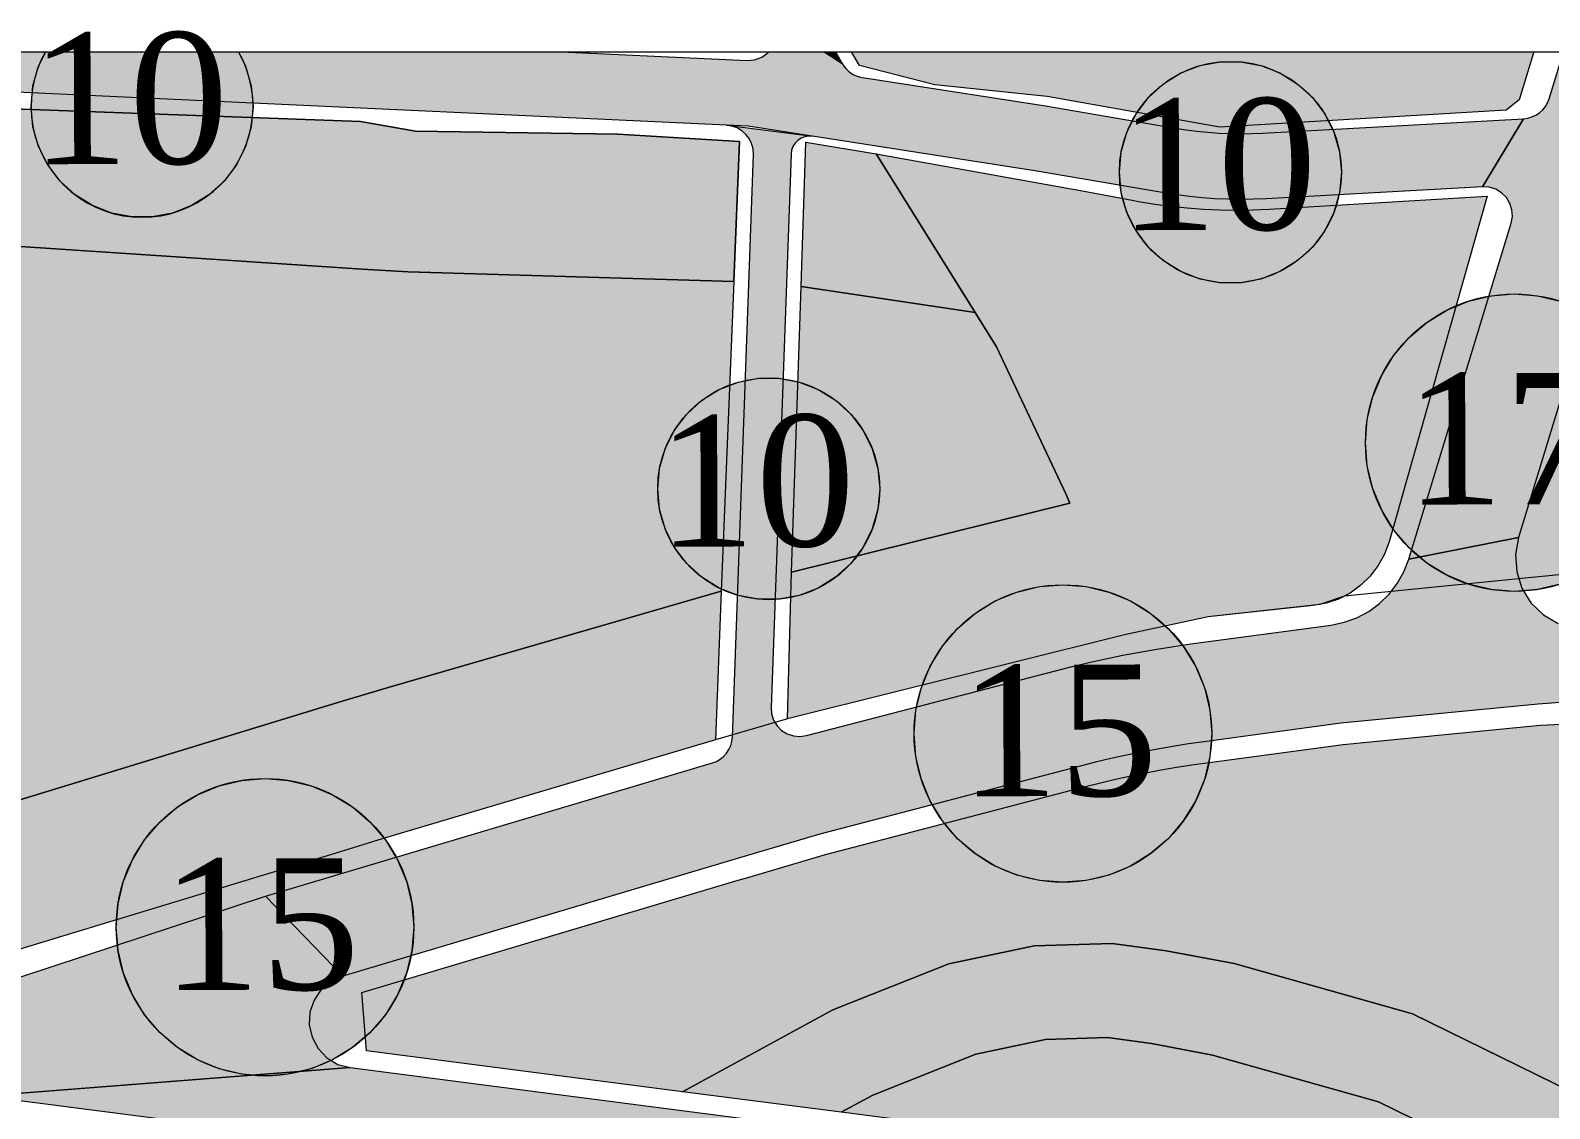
# Model space of a CAD drawing. Header units: metres. Extents: x 575893 to 576670, y 4390673 to 4391275.
# Drawn here: x 576202.7 to 576364.3, y 4391160.1 to 4391274.9 of the extents above; entities that cross this region are included whole.
import ezdxf

# ---------------------------------------------------------------- set-up
doc = ezdxf.new("R2010")
doc.units = ezdxf.units.M
for name, color, linetype, lineweight in [('PL_KONUT_MEV_ORTA', 33, 'Continuous', 0), ('PL_KONUT_TICARET', 33, 'Continuous', 0), ('PL_PARK', 97, 'Continuous', 0), ('PL_SU_YUZEYI', 151, 'Continuous', 0), ('PL_YOL', 18, 'Continuous', 0), ('RULO', 4, 'Continuous', 0), ('SM_ALTI', 254, 'Continuous', 0), ('SM_YOL_YAZI', 18, 'Continuous', 5), ('SNR_DUZENLENECEK', 152, 'Continuous', 0)]:
    doc.layers.add(name, color=color, linetype=linetype, lineweight=lineweight)
doc.styles.get("Standard").update_dxf_attribs({"font": 'times.ttf'})

msp = doc.modelspace()

# ---------------------------------------------------------------- hatches: boundary and pattern name
at = {"layer": 'PL_KONUT_MEV_ORTA'}
for points in [[(576195.05, 4391252.25), (576200.51, 4391251.95), (576237.98, 4391249.48), (576242.88, 4391249.19), (576277.5, 4391248.15), (576276.17, 4391215.19), (576240.99, 4391205.04), (576235.4, 4391203.37), (576198.38, 4391192.03), (576199.01, 4391209.06), (576199.11, 4391224.04), (576199.73, 4391229.45), (576172.95, 4391229.34), (576152.76, 4391228.88), (576152.98, 4391223.3), (576153.34, 4391203.56), (576154.15, 4391189.39), (576154.27, 4391178.25), (576138.62, 4391176.36), (576129.35, 4391185.34), (576097.95, 4391191.8), (576097.91, 4391193.15), (576066.61, 4391202.97), (576050.26, 4391207.14), (576053.05, 4391212.29), (576057.08, 4391218.26), (576060.32, 4391227.89), (576060.21, 4391230.68), (576108.67, 4391243.82), (576134.26, 4391254.63)], [(576303.19, 4391244.87), (576305.47, 4391241.21), (576312.87, 4391225.48), (576313.25, 4391224.56), (576283.66, 4391217.23), (576284.67, 4391247.62)]]:
    msp.add_hatch(color=256, dxfattribs=at).paths.add_polyline_path(points)
at = {"layer": 'PL_KONUT_TICARET'}
for points in [[(576361.08, 4391267.5), (576359.68, 4391266.4), (576329.22, 4391264.58), (576310.84, 4391267.86), (576298.92, 4391269.11), (576290.9, 4391271.14), (576290.05, 4391272.62), (576362.64, 4391272.62)], [(576195.42, 4391267.23), (576200.83, 4391266.55), (576237.81, 4391265.19), (576243.64, 4391264.17), (576265.16, 4391263.86), (576278.11, 4391263.06), (576277.5, 4391248.15), (576242.88, 4391249.19), (576237.98, 4391249.48), (576200.51, 4391251.95), (576195.05, 4391252.25), (576134.26, 4391254.63), (576131.13, 4391268.43), (576132.75, 4391269.48), (576135.77, 4391269.84)], [(576292.67, 4391261.76), (576303.19, 4391244.87), (576284.67, 4391247.62), (576285.18, 4391263)], [(576314.78, 4391257.77), (576319.9, 4391256.82), (576320.58, 4391256.69), (576322.3, 4391256.41), (576324.03, 4391256.18), (576325.76, 4391256), (576327.5, 4391255.88), (576329.24, 4391255.8), (576330.98, 4391255.77), (576332.72, 4391255.8), (576334.47, 4391255.88), (576357.67, 4391257.26), (576347.23, 4391220.47), (576346.75, 4391219.15), (576346.08, 4391217.93), (576345.23, 4391216.81), (576344.23, 4391215.83), (576343.1, 4391215.01), (576341.86, 4391214.37), (576340.54, 4391213.92), (576339.16, 4391213.67), (576327.97, 4391212.47), (576319.07, 4391210.55), (576283.21, 4391201.61), (576283.66, 4391217.23), (576313.25, 4391224.56), (576312.87, 4391225.48), (576305.47, 4391241.21), (576303.19, 4391244.87), (576292.67, 4391261.76)], [(576275.58, 4391199.37), (576240.1, 4391188.83), (576235.54, 4391187.44), (576197.78, 4391175.95), (576192.42, 4391174.39), (576169.86, 4391167.86), (576168.99, 4391174.47), (576186.47, 4391180.84), (576186.01, 4391185.65), (576192.73, 4391187.89), (576198.38, 4391192.03), (576235.4, 4391203.37), (576240.99, 4391205.04), (576276.17, 4391215.19)]]:
    msp.add_hatch(color=256, dxfattribs=at).paths.add_polyline_path(points)
at = {"layer": 'PL_PARK'}
for points in [[(576386.94, 4391171.08), (576390.48, 4391165.05), (576410.92, 4391152.29), (576432.56, 4391145.11), (576441.32, 4391145.49), (576453.22, 4391146.04), (576464.55, 4391146.54), (576472.33, 4391147.03), (576477.32, 4391147.34), (576479.39, 4391147.48), (576490.19, 4391147.93), (576495.49, 4391148.23), (576495.88, 4391141.5), (576497.02, 4391138.17), (576494.01, 4391136.12), (576490.17, 4391132.97), (576471.49, 4391116.29), (576468.95, 4391116.57), (576453.57, 4391119.57), (576447.27, 4391121.74), (576438.75, 4391125), (576417.88, 4391132.99), (576411.49, 4391136.93), (576396.29, 4391146.01), (576378.01, 4391156.33), (576349.71, 4391170.22), (576330.75, 4391175.58), (576323.53, 4391176.94), (576317.76, 4391177.71), (576309.48, 4391177.44), (576300.38, 4391175.54), (576288.05, 4391170.64), (576272.06, 4391161.93), (576238.42, 4391166.28), (576237.92, 4391172.49), (576277.73, 4391184.36), (576279.02, 4391184.74), (576287.27, 4391187.19), (576314.95, 4391194.41), (576316.54, 4391194.81), (576318.14, 4391195.19), (576319.75, 4391195.54), (576321.36, 4391195.88), (576322.98, 4391196.18), (576324.6, 4391196.46), (576326.23, 4391196.72), (576327.86, 4391196.95), (576342.35, 4391198.9), (576363.31, 4391200.95), (576377.93, 4391201.61), (576384.92, 4391201.92)], [(576321.94, 4391167.07), (576328.45, 4391165.83), (576346.12, 4391160.84), (576369.62, 4391149.31), (576388.76, 4391138.78), (576396.41, 4391134.47), (576412.64, 4391124.47), (576435.18, 4391115.65), (576443.85, 4391112.34), (576450.97, 4391109.89), (576461.94, 4391107.75), (576461.65, 4391107.5), (576460.5, 4391106.54), (576459.28, 4391105.65), (576458, 4391104.86), (576456.67, 4391104.15), (576455.3, 4391103.53), (576453.89, 4391103.01), (576452.44, 4391102.59), (576450.97, 4391102.27), (576450.72, 4391102.22), (576448.9, 4391101.99), (576447.08, 4391101.91), (576445.25, 4391101.98), (576443.44, 4391102.2), (576441.65, 4391102.57), (576439.89, 4391103.08), (576438.19, 4391103.75), (576436.55, 4391104.55), (576367.93, 4391142.35), (576363.67, 4391144.57), (576359.31, 4391146.58), (576354.86, 4391148.39), (576350.33, 4391149.99), (576345.73, 4391151.38), (576341.07, 4391152.55), (576336.37, 4391153.49), (576331.62, 4391154.22), (576288.95, 4391159.74), (576292.31, 4391161.57), (576303.27, 4391165.93), (576310.67, 4391167.48), (576317.26, 4391167.69)]]:
    msp.add_hatch(color=256, dxfattribs=at).paths.add_polyline_path(points)
at = {"layer": 'PL_SU_YUZEYI'}
msp.add_hatch(color=256, dxfattribs=at).paths.add_polyline_path([(576323.53, 4391176.94), (576330.75, 4391175.58), (576349.71, 4391170.22), (576378.01, 4391156.33), (576396.29, 4391146.01), (576411.49, 4391136.93), (576417.88, 4391132.99), (576438.75, 4391125), (576447.27, 4391121.74), (576453.57, 4391119.57), (576468.95, 4391116.57), (576471.49, 4391116.29), (576461.94, 4391107.75), (576450.97, 4391109.89), (576443.85, 4391112.34), (576435.18, 4391115.65), (576412.64, 4391124.47), (576396.41, 4391134.47), (576388.76, 4391138.78), (576369.62, 4391149.31), (576346.12, 4391160.84), (576328.45, 4391165.83), (576321.94, 4391167.07), (576317.26, 4391167.69), (576310.67, 4391167.48), (576303.27, 4391165.93), (576292.31, 4391161.57), (576288.95, 4391159.74), (576272.06, 4391161.93), (576288.05, 4391170.64), (576300.38, 4391175.54), (576309.48, 4391177.44), (576317.76, 4391177.71)])
at = {"layer": 'PL_YOL'}
for points in [[(576289.04, 4391271.37), (576289.22, 4391271.08), (576289.44, 4391270.82), (576289.68, 4391270.59), (576289.94, 4391270.38), (576290.23, 4391270.21), (576290.54, 4391270.07), (576290.86, 4391269.96), (576291.19, 4391269.89), (576310.67, 4391266.87), (576324.49, 4391264.5), (576325.64, 4391264.32), (576326.79, 4391264.17), (576327.95, 4391264.05), (576329.11, 4391263.97), (576330.28, 4391263.92), (576331.44, 4391263.9), (576332.61, 4391263.92), (576333.77, 4391263.96), (576361.55, 4391265.49), (576357.19, 4391258.24), (576334.15, 4391256.97), (576332.79, 4391256.92), (576331.43, 4391256.9), (576330.07, 4391256.92), (576328.71, 4391256.98), (576327.35, 4391257.08), (576326, 4391257.21), (576324.65, 4391257.39), (576323.3, 4391257.6), (576309.54, 4391259.96), (576279.04, 4391264.69), (576139.33, 4391271.18), (576137.16, 4391271.2), (576134.99, 4391271.07), (576132.83, 4391270.79), (576130.7, 4391270.35), (576128.61, 4391269.77), (576126.56, 4391269.03), (576124.57, 4391268.16), (576122.65, 4391267.14), (576116.1, 4391263.38), (576115.63, 4391263.12), (576115.15, 4391262.87), (576114.66, 4391262.64), (576114.16, 4391262.42), (576113.66, 4391262.22), (576113.15, 4391262.04), (576112.64, 4391261.87), (576112.12, 4391261.72), (576064.61, 4391248.73), (576062.14, 4391248.04), (576059.69, 4391247.33), (576057.23, 4391246.59), (576054.79, 4391245.82), (576052.36, 4391245.03), (576049.93, 4391244.22), (576047.51, 4391243.38), (576045.1, 4391242.51), (576016.55, 4391232.09), (576012.81, 4391230.94), (576008.97, 4391230.18), (576005.07, 4391229.82), (576001.16, 4391229.86), (575996.18, 4391230.42), (575995.69, 4391230.44), (575995.21, 4391230.38), (575994.74, 4391230.24), (575994.3, 4391230.02), (575993.91, 4391229.74), (575993.56, 4391229.4), (575993.28, 4391229), (575993.06, 4391228.57), (575986.4, 4391230.78), (575986.56, 4391231.31), (575986.62, 4391231.87), (575986.58, 4391232.42), (575986.43, 4391232.95), (575986.19, 4391233.45), (575985.86, 4391233.9), (575985.46, 4391234.28), (575984.99, 4391234.58), (575989.36, 4391240.2), (575992.27, 4391238.89), (575995.3, 4391237.89), (575998.42, 4391237.2), (576001.59, 4391236.84), (576004.78, 4391236.81), (576007.96, 4391237.1), (576011.09, 4391237.73), (576014.15, 4391238.66), (576042.7, 4391249.09), (576045.18, 4391249.98), (576047.67, 4391250.84), (576050.16, 4391251.68), (576052.67, 4391252.49), (576055.18, 4391253.28), (576057.7, 4391254.04), (576060.23, 4391254.77), (576062.76, 4391255.48), (576110.27, 4391268.47), (576110.58, 4391268.56), (576110.88, 4391268.66), (576111.18, 4391268.77), (576111.48, 4391268.89), (576111.77, 4391269.01), (576112.05, 4391269.15), (576112.34, 4391269.3), (576112.62, 4391269.45), (576118.14, 4391272.62), (576259.14, 4391272.62), (576278.93, 4391271.7), (576279.73, 4391271.77), (576280.48, 4391272.05), (576281.13, 4391272.51), (576281.21, 4391272.62), (576287.12, 4391272.62)], [(576289.04, 4391271.37), (576287.12, 4391272.62), (576288.32, 4391272.62)], [(576375.75, 4391269.3), (576361, 4391220.91), (576349.32, 4391218.61), (576360.22, 4391254.37), (576360.35, 4391255.08), (576360.3, 4391255.79), (576360.09, 4391256.48), (576359.71, 4391257.09), (576359.2, 4391257.6), (576358.59, 4391257.98), (576357.9, 4391258.19), (576357.19, 4391258.24), (576361.55, 4391265.49), (576362.01, 4391265.55), (576362.44, 4391265.68), (576362.86, 4391265.87), (576363.24, 4391266.12), (576363.58, 4391266.43), (576363.86, 4391266.79), (576364.09, 4391267.18), (576364.26, 4391267.61), (576365.71, 4391272.38), (576365.79, 4391272.62), (576376.77, 4391272.62)], [(576285.9, 4391263.63), (576285.48, 4391263.65), (576285.07, 4391263.58), (576284.67, 4391263.42), (576284.32, 4391263.19), (576284.03, 4391262.89), (576283.8, 4391262.53), (576283.66, 4391262.14), (576283.6, 4391261.72), (576281.48, 4391202.84), (576281.54, 4391202.15), (576281.75, 4391201.49), (576282.12, 4391200.89), (576282.6, 4391200.39), (576283.19, 4391200.02), (576283.85, 4391199.8), (576284.55, 4391199.74), (576285.24, 4391199.83), (576311.73, 4391206.74), (576313.51, 4391207.2), (576315.3, 4391207.62), (576317.1, 4391208.02), (576318.9, 4391208.38), (576320.71, 4391208.73), (576322.52, 4391209.04), (576324.33, 4391209.33), (576326.15, 4391209.59), (576341.07, 4391211.6), (576342.47, 4391211.89), (576343.81, 4391212.37), (576345.07, 4391213.05), (576346.22, 4391213.89), (576347.24, 4391214.89), (576348.11, 4391216.03), (576348.81, 4391217.28), (576349.32, 4391218.61), (576361, 4391220.91), (576360.68, 4391219.11), (576360.81, 4391217.27), (576361.37, 4391215.53), (576362.33, 4391213.97), (576363.65, 4391212.68), (576365.23, 4391211.75), (576366.99, 4391211.23), (576368.82, 4391211.14), (576423.88, 4391215.27), (576424.67, 4391207.8), (576363.09, 4391203.19), (576342.09, 4391201.14), (576327.56, 4391199.18), (576325.89, 4391198.94), (576324.23, 4391198.68), (576322.58, 4391198.39), (576320.93, 4391198.08), (576319.28, 4391197.75), (576317.64, 4391197.38), (576316.01, 4391197), (576314.38, 4391196.58), (576286.67, 4391189.35), (576278.38, 4391186.9), (576235.9, 4391174.24), (576227.68, 4391182.74), (576275.23, 4391196.92), (576275.66, 4391197.08), (576276.06, 4391197.32), (576276.43, 4391197.61), (576276.74, 4391197.96), (576277, 4391198.35), (576277.19, 4391198.77), (576277.31, 4391199.22), (576277.37, 4391199.68), (576279.6, 4391261.69), (576279.56, 4391262.28), (576279.41, 4391262.84), (576279.16, 4391263.37), (576278.8, 4391263.83), (576278.37, 4391264.22), (576277.87, 4391264.52), (576277.31, 4391264.71), (576276.74, 4391264.8)], [(576285.9, 4391263.63), (576285.48, 4391263.65), (576285.07, 4391263.58), (576284.67, 4391263.42), (576284.32, 4391263.19), (576284.03, 4391262.89), (576283.8, 4391262.53), (576283.66, 4391262.14), (576283.6, 4391261.72), (576281.48, 4391202.84), (576281.54, 4391202.15), (576281.75, 4391201.49), (576282.12, 4391200.89), (576282.6, 4391200.39), (576283.19, 4391200.02), (576283.85, 4391199.8), (576284.55, 4391199.74), (576285.24, 4391199.83), (576311.73, 4391206.74), (576313.51, 4391207.2), (576315.3, 4391207.62), (576317.1, 4391208.02), (576318.9, 4391208.38), (576320.71, 4391208.73), (576322.52, 4391209.04), (576324.33, 4391209.33), (576326.15, 4391209.59), (576341.07, 4391211.6), (576342.47, 4391211.89), (576343.81, 4391212.37), (576345.07, 4391213.05), (576346.22, 4391213.89), (576347.24, 4391214.89), (576348.11, 4391216.03), (576348.81, 4391217.28), (576349.32, 4391218.61), (576361, 4391220.91), (576360.68, 4391219.11), (576360.81, 4391217.27), (576361.37, 4391215.53), (576362.33, 4391213.97), (576363.65, 4391212.68), (576365.23, 4391211.75), (576366.99, 4391211.23), (576368.82, 4391211.14), (576423.88, 4391215.27), (576424.67, 4391207.8), (576363.09, 4391203.19), (576342.09, 4391201.14), (576327.56, 4391199.18), (576325.89, 4391198.94), (576324.23, 4391198.68), (576322.58, 4391198.39), (576320.93, 4391198.08), (576319.28, 4391197.75), (576317.64, 4391197.38), (576316.01, 4391197), (576314.38, 4391196.58), (576286.67, 4391189.35), (576278.38, 4391186.9), (576235.9, 4391174.24), (576227.68, 4391182.74), (576275.23, 4391196.92), (576275.66, 4391197.08), (576276.06, 4391197.32), (576276.43, 4391197.61), (576276.74, 4391197.96), (576277, 4391198.35), (576277.19, 4391198.77), (576277.31, 4391199.22), (576277.37, 4391199.68), (576279.6, 4391261.69), (576279.56, 4391262.28), (576279.41, 4391262.84), (576279.16, 4391263.37), (576278.8, 4391263.83), (576278.37, 4391264.22), (576277.87, 4391264.52), (576277.31, 4391264.71), (576276.74, 4391264.8)], [(576235.9, 4391174.24), (576234.66, 4391173.67), (576233.62, 4391172.8), (576232.86, 4391171.68), (576232.42, 4391170.4), (576232.35, 4391169.04), (576232.64, 4391167.72), (576233.28, 4391166.52), (576234.21, 4391165.54), (576235.38, 4391164.84), (576236.69, 4391164.49), (576197.62, 4391161.47), (576196.84, 4391161.55), (576196.06, 4391161.59), (576195.27, 4391161.59), (576194.49, 4391161.55), (576193.71, 4391161.46), (576192.93, 4391161.34), (576192.17, 4391161.18), (576191.41, 4391160.97), (576189.99, 4391160.55), (576198.51, 4391173.13), (576227.68, 4391182.74)], [(576331.36, 4391152.24), (576330.94, 4391140.7), (576328.55, 4391140.93), (576326.14, 4391141.02), (576323.74, 4391140.97), (576321.34, 4391140.76), (576318.96, 4391140.41), (576316.6, 4391139.92), (576314.28, 4391139.29), (576312.01, 4391138.51), (576314, 4391145.45), (576314.13, 4391145.5), (576314.23, 4391145.59), (576314.31, 4391145.7), (576314.36, 4391145.83), (576314.37, 4391145.96), (576314.34, 4391146.1), (576314.28, 4391146.22), (576314.18, 4391146.32), (576314.07, 4391146.39), (576313.93, 4391146.43), (576197.94, 4391161.43), (576199.8, 4391161.64), (576236.69, 4391164.49)]]:
    msp.add_hatch(color=256, dxfattribs=at).paths.add_polyline_path(points)
at = {"layer": 'SM_ALTI'}
for points in [[(576225.57, 4391271.07), (576226.16, 4391268.98), (576226.36, 4391266.81), (576226.16, 4391264.64), (576225.57, 4391262.54), (576224.59, 4391260.59), (576223.28, 4391258.85), (576221.67, 4391257.38), (576219.82, 4391256.24), (576217.79, 4391255.45), (576215.64, 4391255.05), (576213.46, 4391255.05), (576211.32, 4391255.45), (576209.29, 4391256.24), (576207.44, 4391257.38), (576205.83, 4391258.85), (576204.51, 4391260.59), (576203.54, 4391262.54), (576202.94, 4391264.64), (576202.74, 4391266.81), (576202.94, 4391268.98), (576203.54, 4391271.07), (576204.31, 4391272.62), (576224.8, 4391272.62)], [(576333.59, 4391271.15), (576335.62, 4391270.36), (576337.47, 4391269.21), (576339.08, 4391267.75), (576340.39, 4391266.01), (576341.37, 4391264.06), (576341.96, 4391261.96), (576342.16, 4391259.79), (576341.96, 4391257.62), (576341.37, 4391255.52), (576340.39, 4391253.57), (576339.08, 4391251.83), (576337.47, 4391250.37), (576335.62, 4391249.22), (576333.59, 4391248.43), (576331.44, 4391248.03), (576329.26, 4391248.03), (576327.12, 4391248.43), (576325.09, 4391249.22), (576323.24, 4391250.37), (576321.63, 4391251.83), (576320.31, 4391253.57), (576319.34, 4391255.52), (576318.74, 4391257.62), (576318.54, 4391259.79), (576318.74, 4391261.96), (576319.34, 4391264.06), (576320.31, 4391266.01), (576321.63, 4391267.75), (576323.24, 4391269.21), (576325.09, 4391270.36), (576327.12, 4391271.15), (576329.26, 4391271.55), (576331.44, 4391271.55)], [(576363.04, 4391246.65), (576365.45, 4391246.07), (576367.75, 4391245.12), (576369.87, 4391243.82), (576371.76, 4391242.21), (576373.37, 4391240.32), (576374.67, 4391238.2), (576375.62, 4391235.9), (576376.2, 4391233.49), (576376.39, 4391231.01), (576376.2, 4391228.53), (576375.62, 4391226.12), (576374.67, 4391223.82), (576373.37, 4391221.7), (576371.76, 4391219.81), (576369.87, 4391218.2), (576367.75, 4391216.9), (576365.45, 4391215.95), (576363.04, 4391215.37), (576360.56, 4391215.18), (576358.08, 4391215.37), (576355.67, 4391215.95), (576353.37, 4391216.9), (576351.25, 4391218.2), (576349.36, 4391219.81), (576347.75, 4391221.7), (576346.45, 4391223.82), (576345.5, 4391226.12), (576344.92, 4391228.53), (576344.73, 4391231.01), (576344.92, 4391233.49), (576345.5, 4391235.9), (576346.45, 4391238.2), (576347.75, 4391240.32), (576349.36, 4391242.21), (576351.25, 4391243.82), (576353.37, 4391245.12), (576355.67, 4391246.07), (576358.08, 4391246.65), (576360.56, 4391246.84)], [(576284.46, 4391237.46), (576286.49, 4391236.68), (576288.34, 4391235.53), (576289.95, 4391234.06), (576291.27, 4391232.32), (576292.24, 4391230.37), (576292.83, 4391228.27), (576293.04, 4391226.1), (576292.83, 4391223.93), (576292.24, 4391221.84), (576291.27, 4391219.89), (576289.95, 4391218.15), (576288.34, 4391216.68), (576286.49, 4391215.53), (576284.46, 4391214.74), (576282.32, 4391214.34), (576280.14, 4391214.34), (576277.99, 4391214.74), (576275.96, 4391215.53), (576274.11, 4391216.68), (576272.5, 4391218.15), (576271.18, 4391219.89), (576270.21, 4391221.84), (576269.62, 4391223.93), (576269.42, 4391226.1), (576269.62, 4391228.27), (576270.21, 4391230.37), (576271.18, 4391232.32), (576272.5, 4391234.06), (576274.11, 4391235.53), (576275.96, 4391236.68), (576277.99, 4391237.46), (576280.14, 4391237.86), (576282.32, 4391237.86)], [(576315, 4391215.69), (576317.42, 4391215.11), (576319.72, 4391214.16), (576321.83, 4391212.86), (576323.72, 4391211.25), (576325.34, 4391209.36), (576326.64, 4391207.24), (576327.59, 4391204.94), (576328.17, 4391202.53), (576328.36, 4391200.05), (576328.17, 4391197.58), (576327.59, 4391195.16), (576326.64, 4391192.86), (576325.34, 4391190.75), (576323.72, 4391188.86), (576321.83, 4391187.24), (576319.72, 4391185.94), (576317.42, 4391184.99), (576315, 4391184.41), (576312.53, 4391184.22), (576310.05, 4391184.41), (576307.63, 4391184.99), (576305.34, 4391185.94), (576303.22, 4391187.24), (576301.33, 4391188.86), (576299.72, 4391190.75), (576298.42, 4391192.86), (576297.47, 4391195.16), (576296.89, 4391197.58), (576296.69, 4391200.05), (576296.89, 4391202.53), (576297.47, 4391204.94), (576298.42, 4391207.24), (576299.72, 4391209.36), (576301.33, 4391211.25), (576303.22, 4391212.86), (576305.34, 4391214.16), (576307.63, 4391215.11), (576310.05, 4391215.69), (576312.53, 4391215.89)], [(576230.11, 4391195.07), (576232.53, 4391194.49), (576234.82, 4391193.54), (576236.94, 4391192.25), (576238.83, 4391190.63), (576240.45, 4391188.74), (576241.74, 4391186.62), (576242.69, 4391184.33), (576243.27, 4391181.91), (576243.47, 4391179.44), (576243.27, 4391176.96), (576242.69, 4391174.54), (576241.74, 4391172.25), (576240.45, 4391170.13), (576238.83, 4391168.24), (576236.94, 4391166.63), (576234.82, 4391165.33), (576232.53, 4391164.38), (576230.11, 4391163.8), (576227.64, 4391163.6), (576225.16, 4391163.8), (576222.74, 4391164.38), (576220.45, 4391165.33), (576218.33, 4391166.63), (576216.44, 4391168.24), (576214.83, 4391170.13), (576213.53, 4391172.25), (576212.58, 4391174.54), (576212, 4391176.96), (576211.8, 4391179.44), (576212, 4391181.91), (576212.58, 4391184.33), (576213.53, 4391186.62), (576214.83, 4391188.74), (576216.44, 4391190.63), (576218.33, 4391192.25), (576220.45, 4391193.54), (576222.74, 4391194.49), (576225.16, 4391195.07), (576227.64, 4391195.27)]]:
    msp.add_hatch(color=256, dxfattribs=at).paths.add_polyline_path(points)

# ---------------------------------------------------------------- linework, layer by layer
at = {"layer": 'PL_KONUT_MEV_ORTA'}
msp.add_polyline3d([(576200.51, 4391251.95, 0), (576237.98, 4391249.48, 0), (576242.88, 4391249.19, 0), (576277.5, 4391248.15, 0), (576276.17, 4391215.19, 0), (576240.99, 4391205.04, 0), (576235.4, 4391203.37, 0), (576198.38, 4391192.03, 0)], dxfattribs=at)
msp.add_polyline3d([(576303.19, 4391244.87, 0), (576305.47, 4391241.21, 0), (576312.87, 4391225.48, 0), (576313.25, 4391224.56, 0), (576283.66, 4391217.23, 0), (576284.67, 4391247.62, 0), (576303.19, 4391244.87, 0)], close=True, dxfattribs=at)
at = {"layer": 'PL_KONUT_TICARET'}
for p, q in [((576237.81, 4391265.19), (576200.83, 4391266.55)), ((576243.64, 4391264.17), (576237.81, 4391265.19)), ((576265.16, 4391263.86), (576243.64, 4391264.17)), ((576278.11, 4391263.06), (576265.16, 4391263.86)), ((576277.5, 4391248.15), (576278.11, 4391263.06)), ((576200.51, 4391251.95), (576237.98, 4391249.48)), ((576237.98, 4391249.48), (576242.88, 4391249.19)), ((576242.88, 4391249.19), (576277.5, 4391248.15))]:
    msp.add_line(p, q, dxfattribs=at)
for points in [[(576361.08, 4391267.5, 0), (576359.68, 4391266.4, 0), (576329.22, 4391264.58, 0), (576310.84, 4391267.86, 0), (576298.92, 4391269.11, 0), (576290.9, 4391271.14, 0), (576290.05, 4391272.62, 0), (576362.64, 4391272.62, 0), (576361.08, 4391267.5, 0)], [(576195.42, 4391267.23, 0), (576200.83, 4391266.55, 0), (576237.81, 4391265.19, 0), (576243.64, 4391264.17, 0), (576265.16, 4391263.86, 0), (576278.11, 4391263.06, 0), (576277.5, 4391248.15, 0), (576242.88, 4391249.19, 0), (576237.98, 4391249.48, 0), (576200.51, 4391251.95, 0), (576195.05, 4391252.25, 0), (576134.26, 4391254.63, 0), (576131.13, 4391268.43, 0), (576132.75, 4391269.48, 0), (576135.77, 4391269.84, 0), (576195.42, 4391267.23, 0)], [(576292.67, 4391261.76, 0), (576303.19, 4391244.87, 0), (576284.67, 4391247.62, 0), (576285.18, 4391263, 0), (576292.67, 4391261.76, 0)], [(576314.78, 4391257.77, 0), (576319.9, 4391256.82, 0), (576320.58, 4391256.69, 0), (576322.3, 4391256.41, 0), (576324.03, 4391256.18, 0), (576325.76, 4391256, 0), (576327.5, 4391255.88, 0), (576329.24, 4391255.8, 0), (576330.98, 4391255.77, 0), (576332.72, 4391255.8, 0), (576334.47, 4391255.88, 0), (576357.67, 4391257.26, 0), (576347.23, 4391220.47, 0), (576346.75, 4391219.15, 0), (576346.08, 4391217.93, 0), (576345.23, 4391216.81, 0), (576344.23, 4391215.83, 0), (576343.1, 4391215.01, 0), (576341.86, 4391214.37, 0), (576340.54, 4391213.92, 0), (576339.16, 4391213.67, 0), (576327.97, 4391212.47, 0), (576319.07, 4391210.55, 0), (576283.21, 4391201.61, 0), (576283.66, 4391217.23, 0), (576313.25, 4391224.56, 0), (576312.87, 4391225.48, 0), (576305.47, 4391241.21, 0), (576303.19, 4391244.87, 0), (576292.67, 4391261.76, 0), (576314.78, 4391257.77, 0)], [(576275.58, 4391199.37, 0), (576240.1, 4391188.83, 0), (576235.54, 4391187.44, 0), (576197.78, 4391175.95, 0), (576192.42, 4391174.39, 0), (576169.86, 4391167.86, 0), (576168.99, 4391174.47, 0), (576186.47, 4391180.84, 0), (576186.01, 4391185.65, 0), (576192.73, 4391187.89, 0), (576198.38, 4391192.03, 0), (576235.4, 4391203.37, 0), (576240.99, 4391205.04, 0), (576276.17, 4391215.19, 0), (576275.58, 4391199.37, 0)]]:
    msp.add_polyline3d(points, close=True, dxfattribs=at)
at = {"layer": 'PL_PARK'}
for points in [[(576378.01, 4391156.33, 0), (576349.71, 4391170.22, 0), (576330.75, 4391175.58, 0), (576323.53, 4391176.94, 0), (576317.76, 4391177.71, 0), (576309.48, 4391177.44, 0), (576300.38, 4391175.54, 0), (576288.05, 4391170.64, 0), (576272.06, 4391161.93, 0), (576238.42, 4391166.28, 0), (576237.92, 4391172.49, 0), (576277.73, 4391184.36, 0), (576279.02, 4391184.74, 0), (576287.27, 4391187.19, 0), (576314.95, 4391194.41, 0), (576316.54, 4391194.81, 0), (576318.14, 4391195.19, 0), (576319.75, 4391195.54, 0), (576321.36, 4391195.88, 0), (576322.98, 4391196.18, 0), (576324.6, 4391196.46, 0), (576326.23, 4391196.72, 0), (576327.86, 4391196.95, 0), (576342.35, 4391198.9, 0), (576363.31, 4391200.95, 0), (576377.93, 4391201.61, 0)], [(576367.93, 4391142.35, 0), (576363.67, 4391144.57, 0), (576359.31, 4391146.58, 0), (576354.86, 4391148.39, 0), (576350.33, 4391149.99, 0), (576345.73, 4391151.38, 0), (576341.07, 4391152.55, 0), (576336.37, 4391153.49, 0), (576331.62, 4391154.22, 0), (576288.95, 4391159.74, 0), (576292.31, 4391161.57, 0), (576303.27, 4391165.93, 0), (576310.67, 4391167.48, 0), (576317.26, 4391167.69, 0), (576321.94, 4391167.07, 0), (576321.94, 4391167.07, 0), (576328.45, 4391165.83, 0), (576346.12, 4391160.84, 0), (576369.62, 4391149.31, 0)]]:
    msp.add_polyline3d(points, dxfattribs=at)
at = {"layer": 'PL_SU_YUZEYI'}
msp.add_polyline3d([(576369.62, 4391149.31, 0), (576346.12, 4391160.84, 0), (576328.45, 4391165.83, 0), (576321.94, 4391167.07, 0), (576317.26, 4391167.69, 0), (576310.67, 4391167.48, 0), (576303.27, 4391165.93, 0), (576292.31, 4391161.57, 0), (576288.95, 4391159.74, 0), (576272.06, 4391161.93, 0), (576288.05, 4391170.64, 0), (576300.38, 4391175.54, 0), (576309.48, 4391177.44, 0), (576317.76, 4391177.71, 0), (576323.53, 4391176.94, 0), (576323.53, 4391176.94, 0), (576330.75, 4391175.58, 0), (576349.71, 4391170.22, 0), (576378.01, 4391156.33, 0)], dxfattribs=at)
at = {"layer": 'PL_YOL'}
for points in [[(576118.14, 4391272.62, 0), (576259.14, 4391272.62, 0), (576278.93, 4391271.7, 0), (576279.73, 4391271.77, 0), (576280.48, 4391272.05, 0), (576281.13, 4391272.51, 0), (576281.21, 4391272.62, 0), (576287.12, 4391272.62, 0), (576289.04, 4391271.37, 0), (576289.04, 4391271.37, 0), (576289.22, 4391271.08, 0), (576289.44, 4391270.82, 0), (576289.68, 4391270.59, 0), (576289.94, 4391270.38, 0), (576290.23, 4391270.21, 0), (576290.54, 4391270.07, 0), (576290.86, 4391269.96, 0), (576291.19, 4391269.89, 0), (576310.67, 4391266.87, 0), (576324.49, 4391264.5, 0), (576325.64, 4391264.32, 0), (576326.79, 4391264.17, 0), (576327.95, 4391264.05, 0), (576329.11, 4391263.97, 0), (576330.28, 4391263.92, 0), (576331.44, 4391263.9, 0), (576332.61, 4391263.92, 0), (576333.77, 4391263.96, 0), (576361.55, 4391265.49, 0), (576357.19, 4391258.24, 0), (576334.15, 4391256.97, 0), (576332.79, 4391256.92, 0), (576331.43, 4391256.9, 0), (576330.07, 4391256.92, 0), (576328.71, 4391256.98, 0), (576327.35, 4391257.08, 0), (576326, 4391257.21, 0), (576324.65, 4391257.39, 0), (576323.3, 4391257.6, 0), (576309.54, 4391259.96, 0), (576279.04, 4391264.69, 0), (576139.33, 4391271.18, 0)], [(576375.75, 4391269.3, 0), (576361, 4391220.91, 0), (576349.32, 4391218.61, 0), (576360.22, 4391254.37, 0), (576360.35, 4391255.08, 0), (576360.3, 4391255.79, 0), (576360.09, 4391256.48, 0), (576359.71, 4391257.09, 0), (576359.2, 4391257.6, 0), (576358.59, 4391257.98, 0), (576357.9, 4391258.19, 0), (576357.19, 4391258.24, 0), (576361.55, 4391265.49, 0), (576362.01, 4391265.55, 0), (576362.44, 4391265.68, 0), (576362.86, 4391265.87, 0), (576363.24, 4391266.12, 0), (576363.58, 4391266.43, 0), (576363.86, 4391266.79, 0), (576364.09, 4391267.18, 0), (576364.26, 4391267.61, 0), (576365.71, 4391272.38, 0)], [(576424.67, 4391207.8, 0), (576363.09, 4391203.19, 0), (576342.09, 4391201.14, 0), (576327.56, 4391199.18, 0), (576325.89, 4391198.94, 0), (576324.23, 4391198.68, 0), (576322.58, 4391198.39, 0), (576320.93, 4391198.08, 0), (576319.28, 4391197.75, 0), (576317.64, 4391197.38, 0), (576316.01, 4391197, 0), (576314.38, 4391196.58, 0), (576286.67, 4391189.35, 0), (576278.38, 4391186.9, 0), (576235.9, 4391174.24, 0), (576227.68, 4391182.74, 0), (576275.23, 4391196.92, 0), (576275.66, 4391197.08, 0), (576276.06, 4391197.32, 0), (576276.43, 4391197.61, 0), (576276.74, 4391197.96, 0), (576277, 4391198.35, 0), (576277.19, 4391198.77, 0), (576277.31, 4391199.22, 0), (576277.37, 4391199.68, 0), (576279.6, 4391261.69, 0), (576279.56, 4391262.28, 0), (576279.41, 4391262.84, 0), (576279.16, 4391263.37, 0), (576278.8, 4391263.83, 0), (576278.37, 4391264.22, 0), (576277.87, 4391264.52, 0), (576277.31, 4391264.71, 0), (576276.74, 4391264.8, 0), (576285.9, 4391263.63, 0), (576285.9, 4391263.63, 0), (576285.48, 4391263.65, 0), (576285.07, 4391263.58, 0), (576284.67, 4391263.42, 0), (576284.32, 4391263.19, 0), (576284.03, 4391262.89, 0), (576283.8, 4391262.53, 0), (576283.66, 4391262.14, 0), (576283.6, 4391261.72, 0), (576281.48, 4391202.84, 0), (576281.54, 4391202.15, 0), (576281.75, 4391201.49, 0), (576282.12, 4391200.89, 0), (576282.6, 4391200.39, 0), (576283.19, 4391200.02, 0), (576283.85, 4391199.8, 0), (576284.55, 4391199.74, 0), (576285.24, 4391199.83, 0), (576311.73, 4391206.74, 0), (576313.51, 4391207.2, 0), (576315.3, 4391207.62, 0), (576317.1, 4391208.02, 0), (576318.9, 4391208.38, 0), (576320.71, 4391208.73, 0), (576322.52, 4391209.04, 0), (576324.33, 4391209.33, 0), (576326.15, 4391209.59, 0), (576341.07, 4391211.6, 0), (576342.47, 4391211.89, 0), (576343.81, 4391212.37, 0), (576345.07, 4391213.05, 0), (576346.22, 4391213.89, 0), (576347.24, 4391214.89, 0), (576348.11, 4391216.03, 0), (576348.81, 4391217.28, 0), (576349.32, 4391218.61, 0), (576361, 4391220.91, 0), (576360.68, 4391219.11, 0), (576360.81, 4391217.27, 0), (576361.37, 4391215.53, 0), (576362.33, 4391213.97, 0), (576363.65, 4391212.68, 0), (576365.23, 4391211.75, 0)], [(576424.67, 4391207.8, 0), (576363.09, 4391203.19, 0), (576342.09, 4391201.14, 0), (576327.56, 4391199.18, 0), (576325.89, 4391198.94, 0), (576324.23, 4391198.68, 0), (576322.58, 4391198.39, 0), (576320.93, 4391198.08, 0), (576319.28, 4391197.75, 0), (576317.64, 4391197.38, 0), (576316.01, 4391197, 0), (576314.38, 4391196.58, 0), (576286.67, 4391189.35, 0), (576278.38, 4391186.9, 0), (576235.9, 4391174.24, 0), (576227.68, 4391182.74, 0), (576275.23, 4391196.92, 0), (576275.66, 4391197.08, 0), (576276.06, 4391197.32, 0), (576276.43, 4391197.61, 0), (576276.74, 4391197.96, 0), (576277, 4391198.35, 0), (576277.19, 4391198.77, 0), (576277.31, 4391199.22, 0), (576277.37, 4391199.68, 0), (576279.6, 4391261.69, 0), (576279.56, 4391262.28, 0), (576279.41, 4391262.84, 0), (576279.16, 4391263.37, 0), (576278.8, 4391263.83, 0), (576278.37, 4391264.22, 0), (576277.87, 4391264.52, 0), (576277.31, 4391264.71, 0), (576276.74, 4391264.8, 0), (576285.9, 4391263.63, 0), (576285.9, 4391263.63, 0), (576285.48, 4391263.65, 0), (576285.07, 4391263.58, 0), (576284.67, 4391263.42, 0), (576284.32, 4391263.19, 0), (576284.03, 4391262.89, 0), (576283.8, 4391262.53, 0), (576283.66, 4391262.14, 0), (576283.6, 4391261.72, 0), (576281.48, 4391202.84, 0), (576281.54, 4391202.15, 0), (576281.75, 4391201.49, 0), (576282.12, 4391200.89, 0), (576282.6, 4391200.39, 0), (576283.19, 4391200.02, 0), (576283.85, 4391199.8, 0), (576284.55, 4391199.74, 0), (576285.24, 4391199.83, 0), (576311.73, 4391206.74, 0), (576313.51, 4391207.2, 0), (576315.3, 4391207.62, 0), (576317.1, 4391208.02, 0), (576318.9, 4391208.38, 0), (576320.71, 4391208.73, 0), (576322.52, 4391209.04, 0), (576324.33, 4391209.33, 0), (576326.15, 4391209.59, 0), (576341.07, 4391211.6, 0), (576342.47, 4391211.89, 0), (576343.81, 4391212.37, 0), (576345.07, 4391213.05, 0), (576346.22, 4391213.89, 0), (576347.24, 4391214.89, 0), (576348.11, 4391216.03, 0), (576348.81, 4391217.28, 0), (576349.32, 4391218.61, 0), (576361, 4391220.91, 0), (576360.68, 4391219.11, 0), (576360.81, 4391217.27, 0), (576361.37, 4391215.53, 0), (576362.33, 4391213.97, 0), (576363.65, 4391212.68, 0), (576365.23, 4391211.75, 0)], [(576199.8, 4391161.64, 0), (576236.69, 4391164.49, 0), (576331.36, 4391152.24, 0)], [(576313.93, 4391146.43, 0), (576197.94, 4391161.43, 0)]]:
    msp.add_polyline3d(points, dxfattribs=at)
for points in [[(576289.04, 4391271.37, 0), (576287.12, 4391272.62, 0), (576288.32, 4391272.62, 0), (576289.04, 4391271.37, 0)], [(576235.9, 4391174.24, 0), (576234.66, 4391173.67, 0), (576233.62, 4391172.8, 0), (576232.86, 4391171.68, 0), (576232.42, 4391170.4, 0), (576232.35, 4391169.04, 0), (576232.64, 4391167.72, 0), (576233.28, 4391166.52, 0), (576234.21, 4391165.54, 0), (576235.38, 4391164.84, 0), (576236.69, 4391164.49, 0), (576197.62, 4391161.47, 0), (576196.84, 4391161.55, 0), (576196.06, 4391161.59, 0), (576195.27, 4391161.59, 0), (576194.49, 4391161.55, 0), (576193.71, 4391161.46, 0), (576192.93, 4391161.34, 0), (576192.17, 4391161.18, 0), (576191.41, 4391160.97, 0), (576189.99, 4391160.55, 0), (576198.51, 4391173.13, 0), (576227.68, 4391182.74, 0), (576235.9, 4391174.24, 0)]]:
    msp.add_polyline3d(points, close=True, dxfattribs=at)
at = {"layer": 'RULO'}
msp.add_line((575893.03, 4391272.62), (576657.38, 4391272.62), dxfattribs=at)
at = {"layer": 'SM_ALTI'}
for points in [[(576225.57, 4391271.07, 0), (576226.16, 4391268.98, 0), (576226.36, 4391266.81, 0), (576226.16, 4391264.64, 0), (576225.57, 4391262.54, 0), (576224.59, 4391260.59, 0), (576223.28, 4391258.85, 0), (576221.67, 4391257.38, 0), (576219.82, 4391256.24, 0), (576217.79, 4391255.45, 0), (576215.64, 4391255.05, 0), (576213.46, 4391255.05, 0), (576211.32, 4391255.45, 0), (576209.29, 4391256.24, 0), (576207.44, 4391257.38, 0), (576205.83, 4391258.85, 0), (576204.51, 4391260.59, 0), (576203.54, 4391262.54, 0), (576202.94, 4391264.64, 0), (576202.74, 4391266.81, 0), (576202.94, 4391268.98, 0), (576203.54, 4391271.07, 0), (576204.31, 4391272.62, 0), (576224.8, 4391272.62, 0), (576225.57, 4391271.07, 0)], [(576333.59, 4391271.15, 0), (576335.62, 4391270.36, 0), (576337.47, 4391269.21, 0), (576339.08, 4391267.75, 0), (576340.39, 4391266.01, 0), (576341.37, 4391264.06, 0), (576341.96, 4391261.96, 0), (576342.16, 4391259.79, 0), (576341.96, 4391257.62, 0), (576341.37, 4391255.52, 0), (576340.39, 4391253.57, 0), (576339.08, 4391251.83, 0), (576337.47, 4391250.37, 0), (576335.62, 4391249.22, 0), (576333.59, 4391248.43, 0), (576331.44, 4391248.03, 0), (576329.26, 4391248.03, 0), (576327.12, 4391248.43, 0), (576325.09, 4391249.22, 0), (576323.24, 4391250.37, 0), (576321.63, 4391251.83, 0), (576320.31, 4391253.57, 0), (576319.34, 4391255.52, 0), (576318.74, 4391257.62, 0), (576318.54, 4391259.79, 0), (576318.74, 4391261.96, 0), (576319.34, 4391264.06, 0), (576320.31, 4391266.01, 0), (576321.63, 4391267.75, 0), (576323.24, 4391269.21, 0), (576325.09, 4391270.36, 0), (576327.12, 4391271.15, 0), (576329.26, 4391271.55, 0), (576331.44, 4391271.55, 0), (576333.59, 4391271.15, 0)], [(576284.46, 4391237.46, 0), (576286.49, 4391236.68, 0), (576288.34, 4391235.53, 0), (576289.95, 4391234.06, 0), (576291.27, 4391232.32, 0), (576292.24, 4391230.37, 0), (576292.83, 4391228.27, 0), (576293.04, 4391226.1, 0), (576292.83, 4391223.93, 0), (576292.24, 4391221.84, 0), (576291.27, 4391219.89, 0), (576289.95, 4391218.15, 0), (576288.34, 4391216.68, 0), (576286.49, 4391215.53, 0), (576284.46, 4391214.74, 0), (576282.32, 4391214.34, 0), (576280.14, 4391214.34, 0), (576277.99, 4391214.74, 0), (576275.96, 4391215.53, 0), (576274.11, 4391216.68, 0), (576272.5, 4391218.15, 0), (576271.18, 4391219.89, 0), (576270.21, 4391221.84, 0), (576269.62, 4391223.93, 0), (576269.42, 4391226.1, 0), (576269.62, 4391228.27, 0), (576270.21, 4391230.37, 0), (576271.18, 4391232.32, 0), (576272.5, 4391234.06, 0), (576274.11, 4391235.53, 0), (576275.96, 4391236.68, 0), (576277.99, 4391237.46, 0), (576280.14, 4391237.86, 0), (576282.32, 4391237.86, 0), (576284.46, 4391237.46, 0)], [(576315, 4391215.69, 0), (576317.42, 4391215.11, 0), (576319.72, 4391214.16, 0), (576321.83, 4391212.86, 0), (576323.72, 4391211.25, 0), (576325.34, 4391209.36, 0), (576326.64, 4391207.24, 0), (576327.59, 4391204.94, 0), (576328.17, 4391202.53, 0), (576328.36, 4391200.05, 0), (576328.17, 4391197.58, 0), (576327.59, 4391195.16, 0), (576326.64, 4391192.86, 0), (576325.34, 4391190.75, 0), (576323.72, 4391188.86, 0), (576321.83, 4391187.24, 0), (576319.72, 4391185.94, 0), (576317.42, 4391184.99, 0), (576315, 4391184.41, 0), (576312.53, 4391184.22, 0), (576310.05, 4391184.41, 0), (576307.63, 4391184.99, 0), (576305.34, 4391185.94, 0), (576303.22, 4391187.24, 0), (576301.33, 4391188.86, 0), (576299.72, 4391190.75, 0), (576298.42, 4391192.86, 0), (576297.47, 4391195.16, 0), (576296.89, 4391197.58, 0), (576296.69, 4391200.05, 0), (576296.89, 4391202.53, 0), (576297.47, 4391204.94, 0), (576298.42, 4391207.24, 0), (576299.72, 4391209.36, 0), (576301.33, 4391211.25, 0), (576303.22, 4391212.86, 0), (576305.34, 4391214.16, 0), (576307.63, 4391215.11, 0), (576310.05, 4391215.69, 0), (576312.53, 4391215.89, 0), (576315, 4391215.69, 0)], [(576230.11, 4391195.07, 0), (576232.53, 4391194.49, 0), (576234.82, 4391193.54, 0), (576236.94, 4391192.25, 0), (576238.83, 4391190.63, 0), (576240.45, 4391188.74, 0), (576241.74, 4391186.62, 0), (576242.69, 4391184.33, 0), (576243.27, 4391181.91, 0), (576243.47, 4391179.44, 0), (576243.27, 4391176.96, 0), (576242.69, 4391174.54, 0), (576241.74, 4391172.25, 0), (576240.45, 4391170.13, 0), (576238.83, 4391168.24, 0), (576236.94, 4391166.63, 0), (576234.82, 4391165.33, 0), (576232.53, 4391164.38, 0), (576230.11, 4391163.8, 0), (576227.64, 4391163.6, 0), (576225.16, 4391163.8, 0), (576222.74, 4391164.38, 0), (576220.45, 4391165.33, 0), (576218.33, 4391166.63, 0), (576216.44, 4391168.24, 0), (576214.83, 4391170.13, 0), (576213.53, 4391172.25, 0), (576212.58, 4391174.54, 0), (576212, 4391176.96, 0), (576211.8, 4391179.44, 0), (576212, 4391181.91, 0), (576212.58, 4391184.33, 0), (576213.53, 4391186.62, 0), (576214.83, 4391188.74, 0), (576216.44, 4391190.63, 0), (576218.33, 4391192.25, 0), (576220.45, 4391193.54, 0), (576222.74, 4391194.49, 0), (576225.16, 4391195.07, 0), (576227.64, 4391195.27, 0), (576230.11, 4391195.07, 0)]]:
    msp.add_polyline3d(points, close=True, dxfattribs=at)
msp.add_polyline3d([(576365.45, 4391215.95, 0), (576363.04, 4391215.37, 0), (576360.56, 4391215.18, 0), (576358.08, 4391215.37, 0), (576355.67, 4391215.95, 0), (576353.37, 4391216.9, 0), (576351.25, 4391218.2, 0), (576349.36, 4391219.81, 0), (576347.75, 4391221.7, 0), (576346.45, 4391223.82, 0), (576345.5, 4391226.12, 0), (576344.92, 4391228.53, 0), (576344.73, 4391231.01, 0), (576344.92, 4391233.49, 0), (576345.5, 4391235.9, 0), (576346.45, 4391238.2, 0), (576347.75, 4391240.32, 0), (576349.36, 4391242.21, 0), (576351.25, 4391243.82, 0), (576353.37, 4391245.12, 0), (576355.67, 4391246.07, 0), (576358.08, 4391246.65, 0), (576360.56, 4391246.84, 0), (576363.04, 4391246.65, 0), (576363.04, 4391246.65, 0), (576365.45, 4391246.07, 0)], dxfattribs=at)
at = {"layer": 'SM_YOL_YAZI', "color": 18}
for centre, radius in [((576330.35, 4391259.79), 11.81), ((576360.56, 4391231.01), 15.83), ((576281.23, 4391226.1), 11.81), ((576312.53, 4391200.05), 15.83), ((576227.64, 4391179.44), 15.83)]:
    msp.add_circle(centre, radius, dxfattribs=at)
at = {"layer": 'SM_YOL_YAZI'}
msp.add_arc((576214.55, 4391266.81), 11.81, 150.5145, 29.4855, dxfattribs=at)
at = {"layer": 'SNR_DUZENLENECEK'}
msp.add_polyline3d([(575893.03, 4391272.62, 0), (576591.25, 4391272.62, 0), (576594.42, 4391255.46, 0), (576594.42, 4391255.46, 0), (576596.53, 4391244.89, 0), (576567.35, 4391236.2, 0), (576423.31, 4391221.49, 0), (576401.44, 4391219.67, 0), (576383.38, 4391218.15, 0), (576366.71, 4391217.09, 0), (576342.48, 4391214.69, 0), (576339.85, 4391213.79, 0), (576327.97, 4391212.47, 0), (576319.07, 4391210.55, 0), (576283.21, 4391201.61, 0), (576275.58, 4391199.37, 0), (576240.1, 4391188.83, 0), (576235.54, 4391187.44, 0), (576197.78, 4391175.95, 0)], dxfattribs=at)

# ---------------------------------------------------------------- texts
at = {"layer": 'SM_YOL_YAZI', "color": 18}
for s, p in [('10', (576202.65, 4391260.64)), ('10', (576318.45, 4391253.62)), ('17', (576348.91, 4391224.41)), ('10', (576269.32, 4391219.93)), ('15', (576301.54, 4391193.36)), ('15', (576216.64, 4391172.74))]:
    msp.add_text(s, height=13.971, rotation=0.2155, dxfattribs=at).set_placement(p)

doc.saveas('drawing.dxf')
